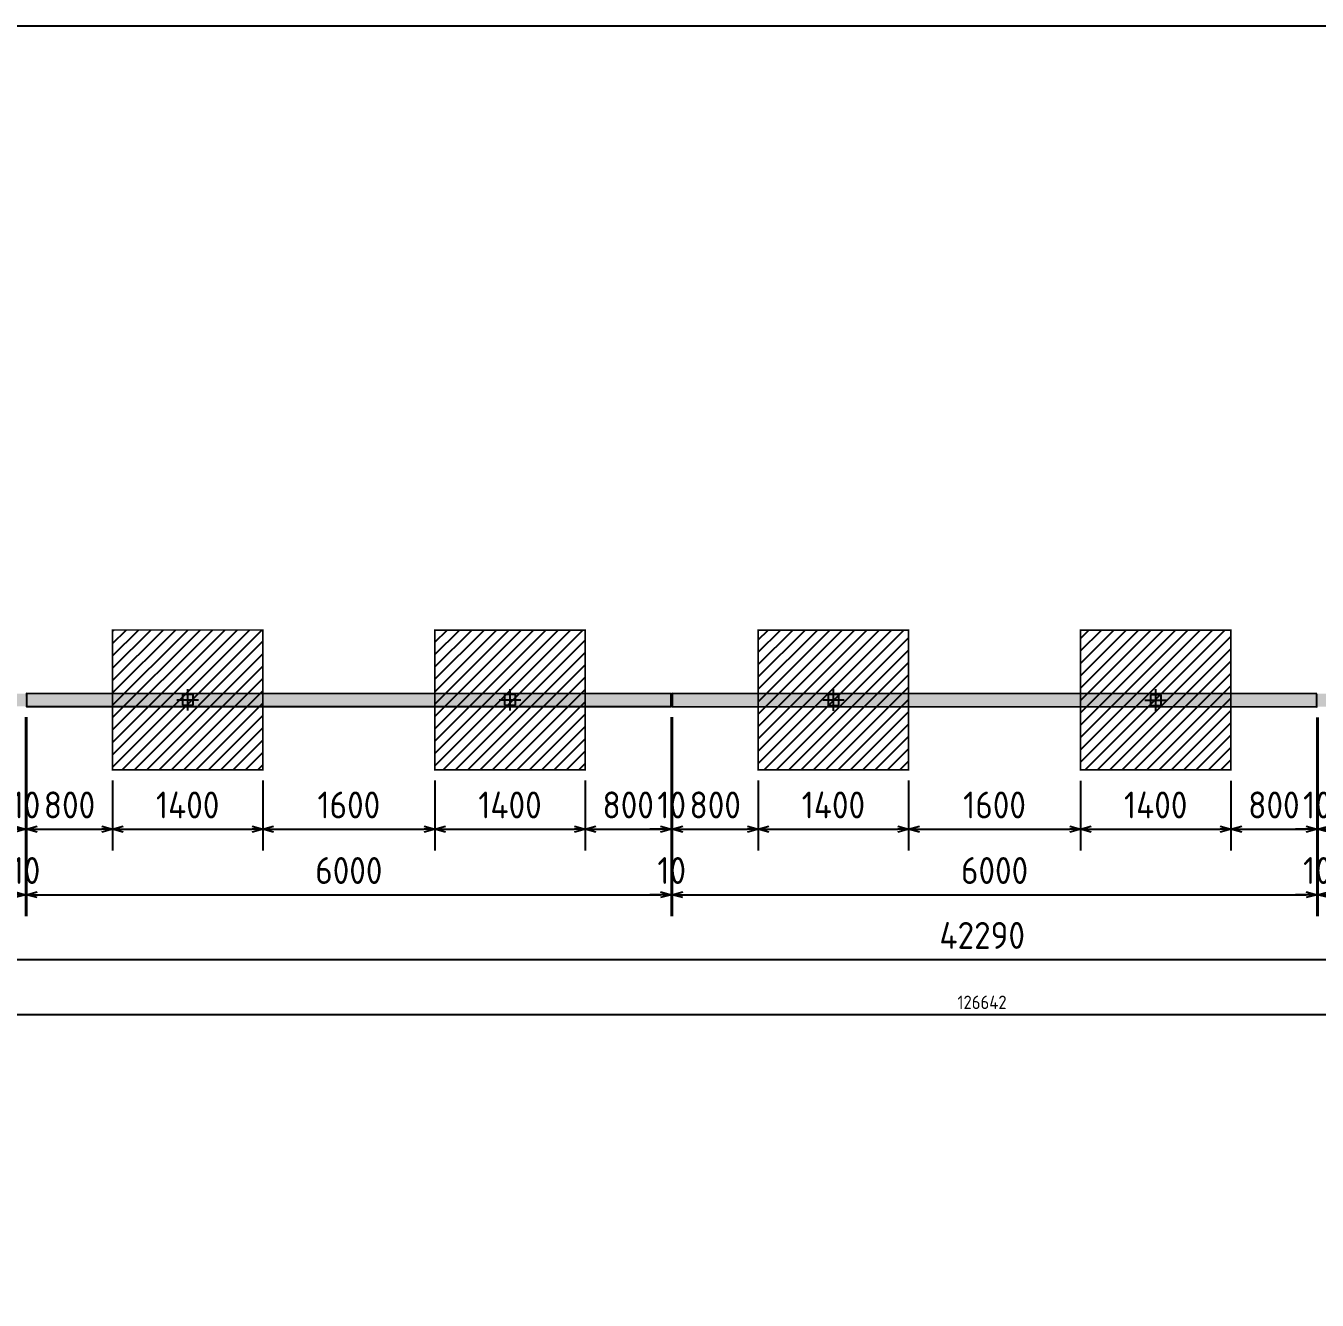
# Model space of a CAD drawing. Header units: centimetres. Extents: x -6122352 to 6876996, y -1694241 to 2592194.
# Drawn here: x 3360696 to 3372715, y 790899 to 802757 of the extents above; entities that cross this region are included whole.
import ezdxf

# ---------------------------------------------------------------- set-up
doc = ezdxf.new("R2010")
doc.units = ezdxf.units.CM
doc.header["$MEASUREMENT"] = 0
doc.header["$PDMODE"] = 66
doc.header["$PDSIZE"] = 100
doc.linetypes.add('CENTER', pattern=[2, 1.25, -0.25, 0.25, -0.25])
doc.layers.get('Defpoints').update_dxf_attribs({"color": 255, "linetype": 'CENTER'})
for name, color, linetype in [('@MI-FOOTINGS', 7, 'Continuous'), ('@MI-TYPE-01', 30, 'Continuous'), ('@MI-TYPE-02', 6, 'Continuous')]:
    doc.layers.add(name, color=color, linetype=linetype)
doc.styles.add('Schueco-BEMSTIL', font='isocpeur.ttf', dxfattribs={"width": 0.9})
doc.dimstyles.new('MI- JWC-TXT-2.5 MM', dxfattribs={"dimscale": 1.5, "dimtxt": 2.5, "dimasz": 1, "dimexe": 2, "dimexo": 1, "dimgap": 1, "dimtad": 1, "dimdec": 0, "dimdsep": 46, "dimtxsty": 'Schueco-BEMSTIL', "dimblk": 'OPEN30', "dimcen": 0, "dimdle": 2, "dimclrd": 140, "dimclre": 8, "dimclrt": 40, "dimadec": 0, "dimazin": 2, "dimtfac": 1, "dimtdec": 0, "dimtix": 1, "dimtmove": 2, "dimatfit": 3, "dimldrblk": 'OPEN', "dimfxl": 2, "dimlwd": -1, "dimlwe": -1, "dimarcsym": 0})

# ---------------------------------------------------------------- blocks, each defined once
blk = doc.blocks.new('T2-FOOTING PLAN')
at = {"layer": '@MI-FOOTINGS', "transparency": 33554679}
h = blk.add_hatch(dxfattribs=at)
h.set_pattern_fill('ANSI31', color=8, scale=650)
h.paths.add_polyline_path([(-700, 650), (700, 650), (700, -650), (-700, -650)])
at = {"layer": '@MI-FOOTINGS', "color": 160, "true_color": 0x3340f0, "const_width": 15}
blk.add_lwpolyline([(-700, 650), (700, 650), (700, -650), (-700, -650)], close=True, dxfattribs=at)
at = {"layer": '@MI-FOOTINGS', "color": 30}
blk.add_point((0, 0), dxfattribs=at)
blk = doc.blocks.new('_Open30')
at = {"color": 0, "linetype": 'ByBlock', "lineweight": -2}
for p, q in [((-1, 0.27), (0, 0)), ((0, 0), (-1, -0.27)), ((0, 0), (-1, 0))]:
    blk.add_line(p, q, dxfattribs=at)
blk = doc.blocks.new('*D991')
at = {"layer": '@MI-TYPE-02', "color": 8, "transparency": 16777216}
for p, q in [((357681, -190784), (357681, -192636)), ((357691, -190783), (357691, -192636))]:
    blk.add_line(p, q, dxfattribs=at)
at = {"layer": '@MI-TYPE-02', "color": 140, "transparency": 16777216}
for p, q in [((357581, -192436), (357481, -192436)), ((357681, -192436), (357691, -192436)), ((357791, -192436), (357891, -192436))]:
    blk.add_line(p, q, dxfattribs=at)
at = {"layer": 'Defpoints', "color": 0, "transparency": 16777216}
for p in [(357681, -190684), (357691, -190683), (357691, -192436)]:
    blk.add_point(p, dxfattribs=at)
at = {"layer": '@MI-TYPE-02', "color": 140, "transparency": 16777216, "xscale": 100, "yscale": 100, "zscale": 100}
blk.add_blockref('_Open30', (357681, -192436), dxfattribs=at)
at = {"layer": '@MI-TYPE-02', "color": 140, "transparency": 16777216, "xscale": 100, "yscale": 100, "zscale": 100, "rotation": 180}
blk.add_blockref('_Open30', (357691, -192436), dxfattribs=at)
at = {"layer": '@MI-TYPE-02', "color": 40, "transparency": 16777216, "insert": (357686, -192211), "char_height": 250, "attachment_point": 5, "style": 'Schueco-BEMSTIL'}
blk.add_mtext('10', dxfattribs=at)
blk = doc.blocks.new('_Open')
at = {"color": 0, "linetype": 'ByBlock', "lineweight": -2}
for p, q in [((-1, 0.2), (0, 0)), ((-1, -0.2), (0, 0)), ((0, 0), (-1, 0))]:
    blk.add_line(p, q, dxfattribs=at)
blk = doc.blocks.new('*D992')
at = {"layer": '@MI-TYPE-02', "color": 8, "transparency": 16777216}
for p, q in [((357691, -190783), (357691, -192636)), ((363691, -190785), (363691, -192636))]:
    blk.add_line(p, q, dxfattribs=at)
at = {"layer": '@MI-TYPE-02', "color": 140, "transparency": 16777216}
blk.add_line((357791, -192436), (363591, -192436), dxfattribs=at)
at = {"layer": 'Defpoints', "color": 0, "transparency": 16777216}
for p in [(357691, -190683), (363691, -190685), (363691, -192436)]:
    blk.add_point(p, dxfattribs=at)
at = {"layer": '@MI-TYPE-02', "color": 140, "transparency": 16777216, "xscale": 100, "yscale": 100, "zscale": 100, "rotation": 180}
blk.add_blockref('_Open30', (357691, -192436), dxfattribs=at)
at = {"layer": '@MI-TYPE-02', "color": 140, "transparency": 16777216, "xscale": 100, "yscale": 100, "zscale": 100}
blk.add_blockref('_Open30', (363691, -192436), dxfattribs=at)
at = {"layer": '@MI-TYPE-02', "color": 40, "transparency": 16777216, "insert": (360691, -192211), "char_height": 250, "attachment_point": 5, "style": 'Schueco-BEMSTIL'}
blk.add_mtext('6000', dxfattribs=at)
blk = doc.blocks.new('*D993')
at = {"layer": '@MI-TYPE-02', "color": 8, "transparency": 16777216}
for p, q in [((363691, -190785), (363691, -192636)), ((363701, -190785), (363701, -192636))]:
    blk.add_line(p, q, dxfattribs=at)
at = {"layer": '@MI-TYPE-02', "color": 140, "transparency": 16777216}
for p, q in [((363591, -192436), (363491, -192436)), ((363691, -192436), (363701, -192436)), ((363801, -192436), (363901, -192436))]:
    blk.add_line(p, q, dxfattribs=at)
at = {"layer": 'Defpoints', "color": 0, "transparency": 16777216}
for p in [(363691, -190685), (363701, -190685), (363701, -192436)]:
    blk.add_point(p, dxfattribs=at)
at = {"layer": '@MI-TYPE-02', "color": 140, "transparency": 16777216, "xscale": 100, "yscale": 100, "zscale": 100}
blk.add_blockref('_Open30', (363691, -192436), dxfattribs=at)
at = {"layer": '@MI-TYPE-02', "color": 140, "transparency": 16777216, "xscale": 100, "yscale": 100, "zscale": 100, "rotation": 180}
blk.add_blockref('_Open30', (363701, -192436), dxfattribs=at)
at = {"layer": '@MI-TYPE-02', "color": 40, "transparency": 16777216, "insert": (363696, -192211), "char_height": 250, "attachment_point": 5, "style": 'Schueco-BEMSTIL'}
blk.add_mtext('10', dxfattribs=at)
blk = doc.blocks.new('*D994')
at = {"layer": '@MI-TYPE-02', "color": 8, "transparency": 16777216}
for p, q in [((363701, -190785), (363701, -192636)), ((369701, -190787), (369701, -192636))]:
    blk.add_line(p, q, dxfattribs=at)
at = {"layer": '@MI-TYPE-02', "color": 140, "transparency": 16777216}
blk.add_line((363801, -192436), (369601, -192436), dxfattribs=at)
at = {"layer": 'Defpoints', "color": 0, "transparency": 16777216}
for p in [(363701, -190685), (369701, -190687), (369701, -192436)]:
    blk.add_point(p, dxfattribs=at)
at = {"layer": '@MI-TYPE-02', "color": 140, "transparency": 16777216, "xscale": 100, "yscale": 100, "zscale": 100, "rotation": 180}
blk.add_blockref('_Open30', (363701, -192436), dxfattribs=at)
at = {"layer": '@MI-TYPE-02', "color": 140, "transparency": 16777216, "xscale": 100, "yscale": 100, "zscale": 100}
blk.add_blockref('_Open30', (369701, -192436), dxfattribs=at)
at = {"layer": '@MI-TYPE-02', "color": 40, "transparency": 16777216, "insert": (366701, -192211), "char_height": 250, "attachment_point": 5, "style": 'Schueco-BEMSTIL'}
blk.add_mtext('6000', dxfattribs=at)
blk = doc.blocks.new('*D995')
at = {"layer": '@MI-TYPE-02', "color": 8, "transparency": 16777216}
for p, q in [((369701, -190787), (369701, -192636)), ((369711, -190786), (369711, -192636))]:
    blk.add_line(p, q, dxfattribs=at)
at = {"layer": '@MI-TYPE-02', "color": 140, "transparency": 16777216}
for p, q in [((369601, -192436), (369501, -192436)), ((369701, -192436), (369711, -192436)), ((369811, -192436), (369911, -192436))]:
    blk.add_line(p, q, dxfattribs=at)
at = {"layer": 'Defpoints', "color": 0, "transparency": 16777216}
for p in [(369701, -190687), (369711, -190686), (369711, -192436)]:
    blk.add_point(p, dxfattribs=at)
at = {"layer": '@MI-TYPE-02', "color": 140, "transparency": 16777216, "xscale": 100, "yscale": 100, "zscale": 100}
blk.add_blockref('_Open30', (369701, -192436), dxfattribs=at)
at = {"layer": '@MI-TYPE-02', "color": 140, "transparency": 16777216, "xscale": 100, "yscale": 100, "zscale": 100, "rotation": 180}
blk.add_blockref('_Open30', (369711, -192436), dxfattribs=at)
at = {"layer": '@MI-TYPE-02', "color": 40, "transparency": 16777216, "insert": (369706, -192211), "char_height": 250, "attachment_point": 5, "style": 'Schueco-BEMSTIL'}
blk.add_mtext('10', dxfattribs=at)
blk = doc.blocks.new('*D1012')
at = {"layer": '@MI-TYPE-02', "color": 8, "transparency": 16777216}
for p, q in [((357681, -190784), (357681, -192026)), ((357691, -190783), (357691, -192026))]:
    blk.add_line(p, q, dxfattribs=at)
at = {"layer": '@MI-TYPE-02', "color": 140, "transparency": 16777216}
for p, q in [((357581, -191826), (357481, -191826)), ((357681, -191826), (357691, -191826)), ((357791, -191826), (357891, -191826))]:
    blk.add_line(p, q, dxfattribs=at)
at = {"layer": 'Defpoints', "color": 0, "transparency": 16777216}
for p in [(357681, -190684), (357691, -190683), (357691, -191826)]:
    blk.add_point(p, dxfattribs=at)
at = {"layer": '@MI-TYPE-02', "color": 140, "transparency": 16777216, "xscale": 100, "yscale": 100, "zscale": 100}
blk.add_blockref('_Open30', (357681, -191826), dxfattribs=at)
at = {"layer": '@MI-TYPE-02', "color": 140, "transparency": 16777216, "xscale": 100, "yscale": 100, "zscale": 100, "rotation": 180}
blk.add_blockref('_Open30', (357691, -191826), dxfattribs=at)
at = {"layer": '@MI-TYPE-02', "color": 40, "transparency": 16777216, "insert": (357686, -191601), "char_height": 250, "attachment_point": 5, "style": 'Schueco-BEMSTIL'}
blk.add_mtext('10', dxfattribs=at)
blk = doc.blocks.new('*D1013')
at = {"layer": '@MI-TYPE-02', "color": 8, "transparency": 16777216}
for p, q in [((357691, -190783), (357691, -192026)), ((358491, -191373), (358491, -192026))]:
    blk.add_line(p, q, dxfattribs=at)
at = {"layer": '@MI-TYPE-02', "color": 140, "transparency": 16777216}
blk.add_line((357791, -191826), (358391, -191826), dxfattribs=at)
at = {"layer": 'Defpoints', "color": 0, "transparency": 16777216}
for p in [(357691, -190683), (358491, -191273), (358491, -191826)]:
    blk.add_point(p, dxfattribs=at)
at = {"layer": '@MI-TYPE-02', "color": 140, "transparency": 16777216, "xscale": 100, "yscale": 100, "zscale": 100, "rotation": 180}
blk.add_blockref('_Open30', (357691, -191826), dxfattribs=at)
at = {"layer": '@MI-TYPE-02', "color": 140, "transparency": 16777216, "xscale": 100, "yscale": 100, "zscale": 100}
blk.add_blockref('_Open30', (358491, -191826), dxfattribs=at)
at = {"layer": '@MI-TYPE-02', "color": 40, "transparency": 16777216, "insert": (358091, -191601), "char_height": 250, "attachment_point": 5, "style": 'Schueco-BEMSTIL'}
blk.add_mtext('800', dxfattribs=at)
blk = doc.blocks.new('*D1014')
at = {"layer": '@MI-TYPE-02', "color": 8, "transparency": 16777216}
for p, q in [((358491, -191373), (358491, -192026)), ((359891, -191373), (359891, -192026))]:
    blk.add_line(p, q, dxfattribs=at)
at = {"layer": '@MI-TYPE-02', "color": 140, "transparency": 16777216}
blk.add_line((358591, -191826), (359791, -191826), dxfattribs=at)
at = {"layer": 'Defpoints', "color": 0, "transparency": 16777216}
for p in [(358491, -191273), (359891, -191273), (359891, -191826)]:
    blk.add_point(p, dxfattribs=at)
at = {"layer": '@MI-TYPE-02', "color": 140, "transparency": 16777216, "xscale": 100, "yscale": 100, "zscale": 100, "rotation": 180}
blk.add_blockref('_Open30', (358491, -191826), dxfattribs=at)
at = {"layer": '@MI-TYPE-02', "color": 140, "transparency": 16777216, "xscale": 100, "yscale": 100, "zscale": 100}
blk.add_blockref('_Open30', (359891, -191826), dxfattribs=at)
at = {"layer": '@MI-TYPE-02', "color": 40, "transparency": 16777216, "insert": (359191, -191601), "char_height": 250, "attachment_point": 5, "style": 'Schueco-BEMSTIL'}
blk.add_mtext('1400', dxfattribs=at)
blk = doc.blocks.new('*D1015')
at = {"layer": '@MI-TYPE-02', "color": 8, "transparency": 16777216}
for p, q in [((359891, -191373), (359891, -192026)), ((361491, -191373), (361491, -192026))]:
    blk.add_line(p, q, dxfattribs=at)
at = {"layer": '@MI-TYPE-02', "color": 140, "transparency": 16777216}
blk.add_line((359991, -191826), (361391, -191826), dxfattribs=at)
at = {"layer": 'Defpoints', "color": 0, "transparency": 16777216}
for p in [(359891, -191273), (361491, -191273), (361491, -191826)]:
    blk.add_point(p, dxfattribs=at)
at = {"layer": '@MI-TYPE-02', "color": 140, "transparency": 16777216, "xscale": 100, "yscale": 100, "zscale": 100, "rotation": 180}
blk.add_blockref('_Open30', (359891, -191826), dxfattribs=at)
at = {"layer": '@MI-TYPE-02', "color": 140, "transparency": 16777216, "xscale": 100, "yscale": 100, "zscale": 100}
blk.add_blockref('_Open30', (361491, -191826), dxfattribs=at)
at = {"layer": '@MI-TYPE-02', "color": 40, "transparency": 16777216, "insert": (360691, -191601), "char_height": 250, "attachment_point": 5, "style": 'Schueco-BEMSTIL'}
blk.add_mtext('1600', dxfattribs=at)
blk = doc.blocks.new('*D1016')
at = {"layer": '@MI-TYPE-02', "color": 8, "transparency": 16777216}
for p, q in [((361491, -191373), (361491, -192026)), ((362891, -191373), (362891, -192026))]:
    blk.add_line(p, q, dxfattribs=at)
at = {"layer": '@MI-TYPE-02', "color": 140, "transparency": 16777216}
blk.add_line((361591, -191826), (362791, -191826), dxfattribs=at)
at = {"layer": 'Defpoints', "color": 0, "transparency": 16777216}
for p in [(361491, -191273), (362891, -191273), (362891, -191826)]:
    blk.add_point(p, dxfattribs=at)
at = {"layer": '@MI-TYPE-02', "color": 140, "transparency": 16777216, "xscale": 100, "yscale": 100, "zscale": 100, "rotation": 180}
blk.add_blockref('_Open30', (361491, -191826), dxfattribs=at)
at = {"layer": '@MI-TYPE-02', "color": 140, "transparency": 16777216, "xscale": 100, "yscale": 100, "zscale": 100}
blk.add_blockref('_Open30', (362891, -191826), dxfattribs=at)
at = {"layer": '@MI-TYPE-02', "color": 40, "transparency": 16777216, "insert": (362191, -191601), "char_height": 250, "attachment_point": 5, "style": 'Schueco-BEMSTIL'}
blk.add_mtext('1400', dxfattribs=at)
blk = doc.blocks.new('*D1017')
at = {"layer": '@MI-TYPE-02', "color": 8, "transparency": 16777216}
for p, q in [((363691, -190785), (363691, -192026)), ((362891, -191373), (362891, -192026))]:
    blk.add_line(p, q, dxfattribs=at)
at = {"layer": '@MI-TYPE-02', "color": 140, "transparency": 16777216}
blk.add_line((362991, -191826), (363591, -191826), dxfattribs=at)
at = {"layer": 'Defpoints', "color": 0, "transparency": 16777216}
for p in [(363691, -190685), (362891, -191273), (363691, -191826)]:
    blk.add_point(p, dxfattribs=at)
at = {"layer": '@MI-TYPE-02', "color": 140, "transparency": 16777216, "xscale": 100, "yscale": 100, "zscale": 100, "rotation": 180}
blk.add_blockref('_Open30', (362891, -191826), dxfattribs=at)
at = {"layer": '@MI-TYPE-02', "color": 140, "transparency": 16777216, "xscale": 100, "yscale": 100, "zscale": 100}
blk.add_blockref('_Open30', (363691, -191826), dxfattribs=at)
at = {"layer": '@MI-TYPE-02', "color": 40, "transparency": 16777216, "insert": (363291, -191601), "char_height": 250, "attachment_point": 5, "style": 'Schueco-BEMSTIL'}
blk.add_mtext('800', dxfattribs=at)
blk = doc.blocks.new('*D1018')
at = {"layer": '@MI-TYPE-02', "color": 8, "transparency": 16777216}
for p, q in [((363691, -190785), (363691, -192026)), ((363701, -190785), (363701, -192026))]:
    blk.add_line(p, q, dxfattribs=at)
at = {"layer": '@MI-TYPE-02', "color": 140, "transparency": 16777216}
for p, q in [((363591, -191826), (363491, -191826)), ((363691, -191826), (363701, -191826)), ((363801, -191826), (363901, -191826))]:
    blk.add_line(p, q, dxfattribs=at)
at = {"layer": 'Defpoints', "color": 0, "transparency": 16777216}
for p in [(363691, -190685), (363701, -190685), (363701, -191826)]:
    blk.add_point(p, dxfattribs=at)
at = {"layer": '@MI-TYPE-02', "color": 140, "transparency": 16777216, "xscale": 100, "yscale": 100, "zscale": 100}
blk.add_blockref('_Open30', (363691, -191826), dxfattribs=at)
at = {"layer": '@MI-TYPE-02', "color": 140, "transparency": 16777216, "xscale": 100, "yscale": 100, "zscale": 100, "rotation": 180}
blk.add_blockref('_Open30', (363701, -191826), dxfattribs=at)
at = {"layer": '@MI-TYPE-02', "color": 40, "transparency": 16777216, "insert": (363696, -191601), "char_height": 250, "attachment_point": 5, "style": 'Schueco-BEMSTIL'}
blk.add_mtext('10', dxfattribs=at)
blk = doc.blocks.new('*D1019')
at = {"layer": '@MI-TYPE-02', "color": 8, "transparency": 16777216}
for p, q in [((363701, -190785), (363701, -192026)), ((364501, -191374), (364501, -192026))]:
    blk.add_line(p, q, dxfattribs=at)
at = {"layer": '@MI-TYPE-02', "color": 140, "transparency": 16777216}
blk.add_line((363801, -191826), (364401, -191826), dxfattribs=at)
at = {"layer": 'Defpoints', "color": 0, "transparency": 16777216}
for p in [(363701, -190685), (364501, -191274), (364501, -191826)]:
    blk.add_point(p, dxfattribs=at)
at = {"layer": '@MI-TYPE-02', "color": 140, "transparency": 16777216, "xscale": 100, "yscale": 100, "zscale": 100, "rotation": 180}
blk.add_blockref('_Open30', (363701, -191826), dxfattribs=at)
at = {"layer": '@MI-TYPE-02', "color": 140, "transparency": 16777216, "xscale": 100, "yscale": 100, "zscale": 100}
blk.add_blockref('_Open30', (364501, -191826), dxfattribs=at)
at = {"layer": '@MI-TYPE-02', "color": 40, "transparency": 16777216, "insert": (364101, -191601), "char_height": 250, "attachment_point": 5, "style": 'Schueco-BEMSTIL'}
blk.add_mtext('800', dxfattribs=at)
blk = doc.blocks.new('*D1020')
at = {"layer": '@MI-TYPE-02', "color": 8, "transparency": 16777216}
for p, q in [((364501, -191374), (364501, -192026)), ((365901, -191374), (365901, -192026))]:
    blk.add_line(p, q, dxfattribs=at)
at = {"layer": '@MI-TYPE-02', "color": 140, "transparency": 16777216}
blk.add_line((364601, -191826), (365801, -191826), dxfattribs=at)
at = {"layer": 'Defpoints', "color": 0, "transparency": 16777216}
for p in [(364501, -191274), (365901, -191274), (365901, -191826)]:
    blk.add_point(p, dxfattribs=at)
at = {"layer": '@MI-TYPE-02', "color": 140, "transparency": 16777216, "xscale": 100, "yscale": 100, "zscale": 100, "rotation": 180}
blk.add_blockref('_Open30', (364501, -191826), dxfattribs=at)
at = {"layer": '@MI-TYPE-02', "color": 140, "transparency": 16777216, "xscale": 100, "yscale": 100, "zscale": 100}
blk.add_blockref('_Open30', (365901, -191826), dxfattribs=at)
at = {"layer": '@MI-TYPE-02', "color": 40, "transparency": 16777216, "insert": (365201, -191601), "char_height": 250, "attachment_point": 5, "style": 'Schueco-BEMSTIL'}
blk.add_mtext('1400', dxfattribs=at)
blk = doc.blocks.new('*D1021')
at = {"layer": '@MI-TYPE-02', "color": 8, "transparency": 16777216}
for p, q in [((365901, -191374), (365901, -192026)), ((367501, -191375), (367501, -192026))]:
    blk.add_line(p, q, dxfattribs=at)
at = {"layer": '@MI-TYPE-02', "color": 140, "transparency": 16777216}
blk.add_line((366001, -191826), (367401, -191826), dxfattribs=at)
at = {"layer": 'Defpoints', "color": 0, "transparency": 16777216}
for p in [(365901, -191274), (367501, -191275), (367501, -191826)]:
    blk.add_point(p, dxfattribs=at)
at = {"layer": '@MI-TYPE-02', "color": 140, "transparency": 16777216, "xscale": 100, "yscale": 100, "zscale": 100, "rotation": 180}
blk.add_blockref('_Open30', (365901, -191826), dxfattribs=at)
at = {"layer": '@MI-TYPE-02', "color": 140, "transparency": 16777216, "xscale": 100, "yscale": 100, "zscale": 100}
blk.add_blockref('_Open30', (367501, -191826), dxfattribs=at)
at = {"layer": '@MI-TYPE-02', "color": 40, "transparency": 16777216, "insert": (366701, -191601), "char_height": 250, "attachment_point": 5, "style": 'Schueco-BEMSTIL'}
blk.add_mtext('1600', dxfattribs=at)
blk = doc.blocks.new('*D1022')
at = {"layer": '@MI-TYPE-02', "color": 8, "transparency": 16777216}
for p, q in [((367501, -191375), (367501, -192026)), ((368901, -191375), (368901, -192026))]:
    blk.add_line(p, q, dxfattribs=at)
at = {"layer": '@MI-TYPE-02', "color": 140, "transparency": 16777216}
blk.add_line((367601, -191826), (368801, -191826), dxfattribs=at)
at = {"layer": 'Defpoints', "color": 0, "transparency": 16777216}
for p in [(367501, -191275), (368901, -191275), (368901, -191826)]:
    blk.add_point(p, dxfattribs=at)
at = {"layer": '@MI-TYPE-02', "color": 140, "transparency": 16777216, "xscale": 100, "yscale": 100, "zscale": 100, "rotation": 180}
blk.add_blockref('_Open30', (367501, -191826), dxfattribs=at)
at = {"layer": '@MI-TYPE-02', "color": 140, "transparency": 16777216, "xscale": 100, "yscale": 100, "zscale": 100}
blk.add_blockref('_Open30', (368901, -191826), dxfattribs=at)
at = {"layer": '@MI-TYPE-02', "color": 40, "transparency": 16777216, "insert": (368201, -191601), "char_height": 250, "attachment_point": 5, "style": 'Schueco-BEMSTIL'}
blk.add_mtext('1400', dxfattribs=at)
blk = doc.blocks.new('*D1023')
at = {"layer": '@MI-TYPE-02', "color": 8, "transparency": 16777216}
for p, q in [((369701, -190787), (369701, -192026)), ((368901, -191375), (368901, -192026))]:
    blk.add_line(p, q, dxfattribs=at)
at = {"layer": '@MI-TYPE-02', "color": 140, "transparency": 16777216}
blk.add_line((369001, -191826), (369601, -191826), dxfattribs=at)
at = {"layer": 'Defpoints', "color": 0, "transparency": 16777216}
for p in [(369701, -190687), (368901, -191275), (369701, -191826)]:
    blk.add_point(p, dxfattribs=at)
at = {"layer": '@MI-TYPE-02', "color": 140, "transparency": 16777216, "xscale": 100, "yscale": 100, "zscale": 100, "rotation": 180}
blk.add_blockref('_Open30', (368901, -191826), dxfattribs=at)
at = {"layer": '@MI-TYPE-02', "color": 140, "transparency": 16777216, "xscale": 100, "yscale": 100, "zscale": 100}
blk.add_blockref('_Open30', (369701, -191826), dxfattribs=at)
at = {"layer": '@MI-TYPE-02', "color": 40, "transparency": 16777216, "insert": (369301, -191601), "char_height": 250, "attachment_point": 5, "style": 'Schueco-BEMSTIL'}
blk.add_mtext('800', dxfattribs=at)
blk = doc.blocks.new('*D1024')
at = {"layer": '@MI-TYPE-02', "color": 8, "transparency": 16777216}
for p, q in [((369701, -190787), (369701, -192026)), ((369711, -190786), (369711, -192026))]:
    blk.add_line(p, q, dxfattribs=at)
at = {"layer": '@MI-TYPE-02', "color": 140, "transparency": 16777216}
for p, q in [((369601, -191826), (369501, -191826)), ((369701, -191826), (369711, -191826)), ((369811, -191826), (369911, -191826))]:
    blk.add_line(p, q, dxfattribs=at)
at = {"layer": 'Defpoints', "color": 0, "transparency": 16777216}
for p in [(369701, -190687), (369711, -190686), (369711, -191826)]:
    blk.add_point(p, dxfattribs=at)
at = {"layer": '@MI-TYPE-02', "color": 140, "transparency": 16777216, "xscale": 100, "yscale": 100, "zscale": 100}
blk.add_blockref('_Open30', (369701, -191826), dxfattribs=at)
at = {"layer": '@MI-TYPE-02', "color": 140, "transparency": 16777216, "xscale": 100, "yscale": 100, "zscale": 100, "rotation": 180}
blk.add_blockref('_Open30', (369711, -191826), dxfattribs=at)
at = {"layer": '@MI-TYPE-02', "color": 40, "transparency": 16777216, "insert": (369706, -191601), "char_height": 250, "attachment_point": 5, "style": 'Schueco-BEMSTIL'}
blk.add_mtext('10', dxfattribs=at)
blk = doc.blocks.new('*D1042')
at = {"layer": '@MI-TYPE-02', "color": 8, "transparency": 16777216}
for p, q in [((345441, -190721), (345441, -193240)), ((387731, -190730), (387731, -193240))]:
    blk.add_line(p, q, dxfattribs=at)
at = {"layer": '@MI-TYPE-02', "color": 140, "transparency": 16777216}
blk.add_line((345541, -193040), (387631, -193040), dxfattribs=at)
at = {"layer": 'Defpoints', "color": 0, "transparency": 16777216}
for p in [(345441, -190621), (387731, -190630), (387731, -193040)]:
    blk.add_point(p, dxfattribs=at)
at = {"layer": '@MI-TYPE-02', "color": 140, "transparency": 16777216, "xscale": 100, "yscale": 100, "zscale": 100, "rotation": 180}
blk.add_blockref('_Open30', (345441, -193040), dxfattribs=at)
at = {"layer": '@MI-TYPE-02', "color": 140, "transparency": 16777216, "xscale": 100, "yscale": 100, "zscale": 100}
blk.add_blockref('_Open30', (387731, -193040), dxfattribs=at)
at = {"layer": '@MI-TYPE-02', "color": 40, "transparency": 16777216, "insert": (366586, -192815), "char_height": 250, "attachment_point": 5, "style": 'Schueco-BEMSTIL'}
blk.add_mtext('42290', dxfattribs=at)
blk = doc.blocks.new('*D1715')
at = {"layer": '@MI-TYPE-01', "color": 8, "transparency": 16777216}
for p, q in [((3306275, 796385), (3306275, 793458)), ((3432917, 796378), (3432917, 793458))]:
    blk.add_line(p, q, dxfattribs=at)
at = {"layer": '@MI-TYPE-01', "color": 140, "transparency": 16777216}
blk.add_line((3306325, 793558), (3432867, 793558), dxfattribs=at)
at = {"layer": 'Defpoints', "color": 0, "transparency": 16777216}
for p in [(3306275, 796435), (3432917, 796428), (3432917, 793558)]:
    blk.add_point(p, dxfattribs=at)
at = {"layer": '@MI-TYPE-01', "color": 140, "transparency": 16777216, "xscale": 50, "yscale": 50, "zscale": 50, "rotation": 180}
blk.add_blockref('_Open30', (3306275, 793558), dxfattribs=at)
at = {"layer": '@MI-TYPE-01', "color": 140, "transparency": 16777216, "xscale": 50, "yscale": 50, "zscale": 50}
blk.add_blockref('_Open30', (3432917, 793558), dxfattribs=at)
at = {"layer": '@MI-TYPE-01', "color": 40, "transparency": 16777216, "insert": (3369596, 793670), "char_height": 125, "attachment_point": 5, "style": 'Schueco-BEMSTIL'}
blk.add_mtext('126642', dxfattribs=at)
blk = doc.blocks.new('T2-REAR-PARTITION PLAN')
at = {"layer": '@MI-TYPE-02'}
h = blk.add_hatch(color=256, dxfattribs=at)
h.dxf.hatch_style = 1
h.paths.add_polyline_path([(42290.2, 51.3), (36290.3, 53.5), (36289.8, -66.5), (42289.7, -68.7)])
h.paths.add_polyline_path([(36280.3, 52.4), (30280.3, 54.6), (30279.9, -65.4), (36279.8, -67.6)])
h.paths.add_polyline_path([(30270.3, 53.6), (24270.4, 55.8), (24269.9, -64.2), (30269.9, -66.4)])
h.paths.add_polyline_path([(24260.4, 54.6), (18260.5, 56.8), (18260, -63.2), (24259.9, -65.4)])
h.paths.add_polyline_path([(18250.5, 55.9), (12250.5, 58.1), (12250.1, -61.9), (18250, -64.1)])
h.paths.add_polyline_path([(12240.6, 57.3), (6240.6, 59.5), (6240.2, -60.5), (12240.1, -62.7)])
h.paths.add_polyline_path([(6230.6, 58.4), (0.2, 60), (-0.2, -60), (6230.2, -61.6)])
for points in [[(18250.5, 55.9), (12250.5, 58.1), (12250.1, -61.9), (18250, -64.1)], [(24260.4, 54.6), (18260.5, 56.8), (18260, -63.2), (24259.9, -65.4)]]:
    blk.add_lwpolyline(points, close=True, dxfattribs=at)
at = {"layer": '@MI-FOOTINGS', "rotation": 359.9898439714545}
for p in [(13750.3, -1.5), (16750.3, -2), (19760.2, -2.7), (22760.2, -3.3)]:
    blk.add_blockref('T2-FOOTING PLAN', p, dxfattribs=at)
at = {"layer": '@MI-TYPE-02'}
for base, p1, p2, picture, middle in [((42290, -2418.4), (0, 0), (42290, -8.7), '*D1042', (21145, -2193.4)), ((12250.1, -1814.9), (12240.1, -62.7), (12250.1, -61.9), '*D991', (12245.1, -1589.9)), ((12250.1, -1204.9), (12240.1, -62.7), (12250.1, -61.9), '*D1012', (12245.1, -979.9)), ((18250, -1814.9), (12250.1, -61.9), (18250, -64.1), '*D992', (15250, -1589.9)), ((13050.2, -1204.9), (12250.1, -61.9), (13050.2, -651.3), '*D1013', (12650.1, -979.9)), ((18250, -1204.9), (17450.2, -652.1), (18250, -64.1), '*D1017', (17850.1, -979.9)), ((18260, -1814.9), (18250, -64.1), (18260, -63.2), '*D993', (18255, -1589.9)), ((18260, -1204.9), (18250, -64.1), (18260, -63.2), '*D1018', (18255, -979.9)), ((24259.9, -1814.9), (18260, -63.2), (24259.9, -65.4), '*D994', (21260, -1589.9)), ((19060.1, -1204.9), (18260, -63.2), (19060.1, -652.6), '*D1019', (18660, -979.9)), ((24259.9, -1204.9), (23460.1, -653.4), (24259.9, -65.4), '*D1023', (23860, -979.9)), ((24269.9, -1814.9), (24259.9, -65.4), (24269.9, -64.2), '*D995', (24264.9, -1589.9)), ((24269.9, -1204.9), (24259.9, -65.4), (24269.9, -64.2), '*D1024', (24264.9, -979.9)), ((14450.2, -1204.9), (13050.2, -651.3), (14450.2, -651.6), '*D1014', (13750.2, -979.9)), ((16050.2, -1204.9), (14450.2, -651.6), (16050.2, -651.9), '*D1015', (15250.2, -979.9)), ((17450.2, -1204.9), (16050.2, -651.9), (17450.2, -652.1), '*D1016', (16750.2, -979.9)), ((20460.1, -1204.9), (19060.1, -652.6), (20460.1, -652.9), '*D1020', (19760.1, -979.9)), ((22060.1, -1204.9), (20460.1, -652.9), (22060.1, -653.1), '*D1021', (21260.1, -979.9)), ((23460.1, -1204.9), (22060.1, -653.1), (23460.1, -653.4), '*D1022', (22760.1, -979.9))]:
    dim = blk.add_linear_dim(base=base, p1=p1, p2=p2, dimstyle='MI- JWC-TXT-2.5 MM', dxfattribs=at)
    dim.commit()
    dim.dimension.update_dxf_attribs({"geometry": picture, "text_midpoint": middle, "insert": (-345441, 190621.4)})

msp = doc.modelspace()

# ---------------------------------------------------------------- linework, layer by layer
msp.add_lwpolyline([(3278170.28592, 802757.28808), (3588252.33865, 802757.28808), (3588252.33865, 779039.77254), (3278170.28592, 779039.77254)], close=True)

# ---------------------------------------------------------------- block references
at = {"layer": '@MI-TYPE-02'}
msp.add_blockref('T2-REAR-PARTITION PLAN', (3348452.58388, 796486.37647), dxfattribs=at)

# ---------------------------------------------------------------- dimensions: what is measured, and where the dimension line sits
at = {"layer": '@MI-TYPE-01'}
dim = msp.add_linear_dim(base=(3432917.48639, 793557.9972), p1=(3306275.17218, 796435.02061), p2=(3432917.48639, 796428.17474), dimstyle='MI- JWC-TXT-2.5 MM', dxfattribs=at)
dim.commit()
dim.dimension.update_dxf_attribs({"geometry": '*D1715', "text_midpoint": (3369596.32928, 793670.4972)})

doc.saveas('drawing.dxf')
